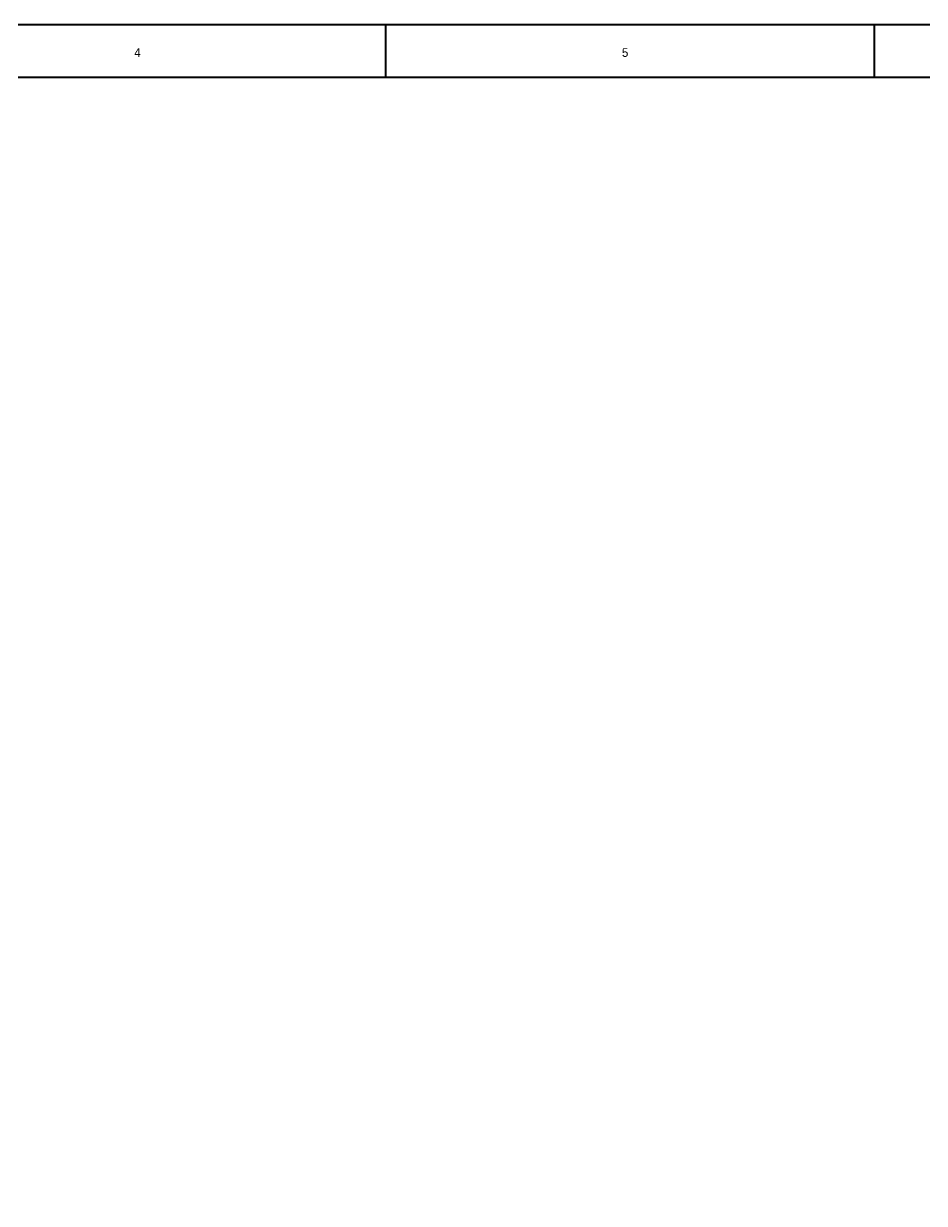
# Model space of a CAD drawing. Header units: millimetres. Extents: x 0 to 567, y 0 to 399.
# Drawn here: x 230.8 to 361.3, y 227.9 to 398.9 of the extents above; entities that cross this region are included whole.
import ezdxf

# ---------------------------------------------------------------- set-up
doc = ezdxf.new("R2010")
doc.units = ezdxf.units.MM
doc.layers.add('Sheet', color=255, linetype='Continuous')

msp = doc.modelspace()

# ---------------------------------------------------------------- linework, layer by layer
at = {"layer": 'Sheet'}
for points, const_width in [([(0.08, 398.78), (566.36, 398.78), (566.36, 0), (0.08, 0), (0.08, 398.78)], 0.3), ([(0.08, 398.78), (0.08, 0), (566.36, 0), (566.36, 398.78), (0.08, 398.78), (0.08, 398.78)], 0.0991), ([(7.7, 391.15), (558.74, 391.15), (558.74, 7.61), (7.7, 7.61), (7.7, 391.15)], 0.3), ([(7.7, 391.15), (7.7, 7.61), (558.74, 7.61), (558.74, 391.15), (7.7, 391.15), (7.7, 391.15)], 0.0991)]:
    msp.add_lwpolyline(points, close=True, dxfattribs=dict(at, const_width=const_width))
at = {"layer": 'Sheet', "const_width": 0.3}
for points in [[(283.21, 398.78), (283.21, 391.15)], [(353.99, 398.78), (353.99, 391.15)]]:
    msp.add_lwpolyline(points, dxfattribs=at)

# ---------------------------------------------------------------- texts
at = {"layer": 'Sheet'}
for s, p in [('4', (246.8, 394.11)), ('5', (317.44, 394.11))]:
    msp.add_text(s, height=1.25, dxfattribs=at).set_placement(p)

doc.saveas('drawing.dxf')
